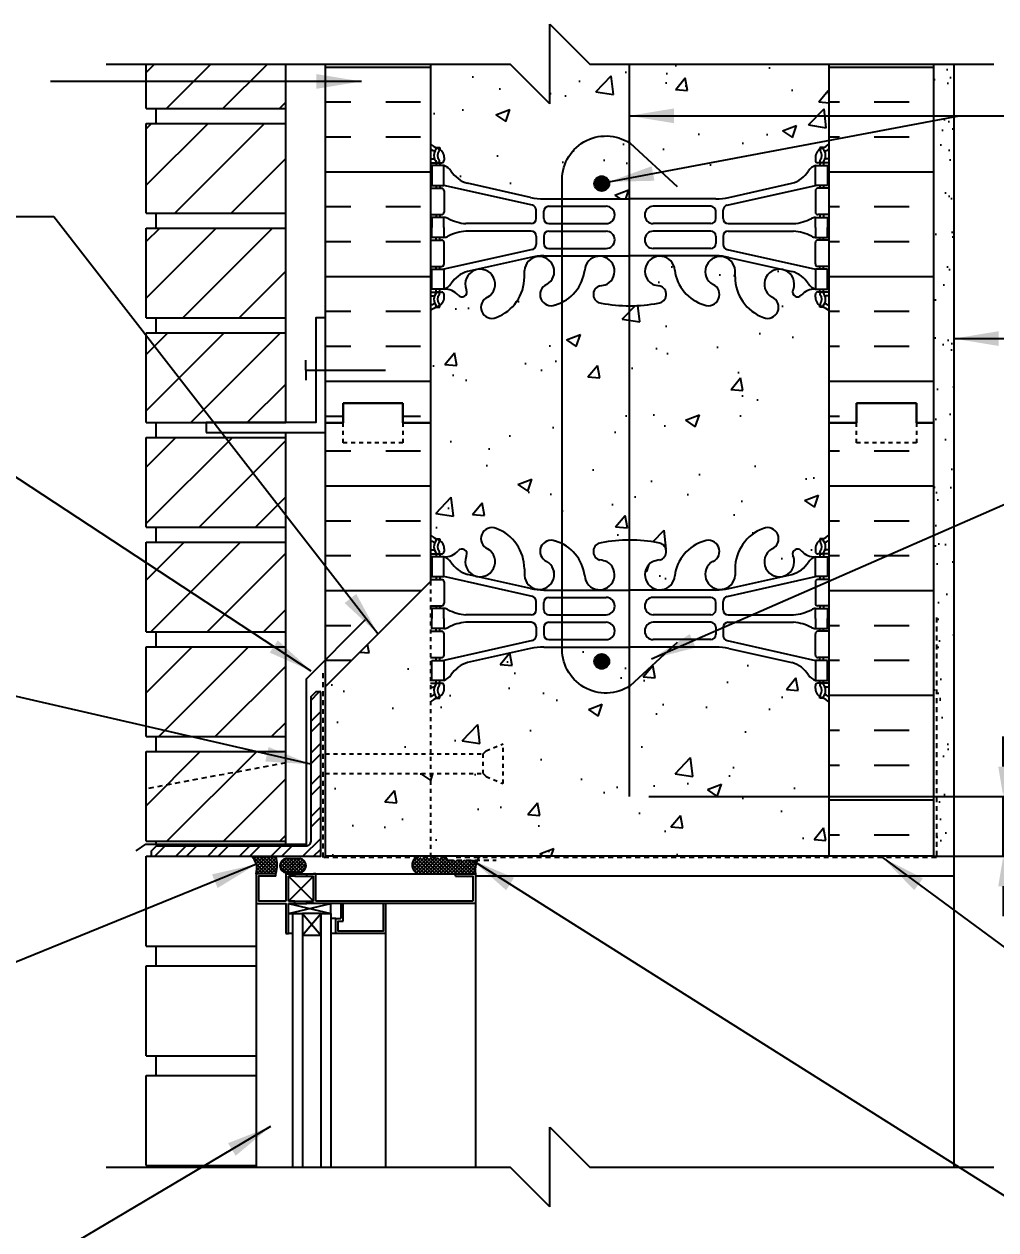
# Model space of a CAD drawing. Header units: inches. Extents: x 2869.3 to 2925.4, y 432.9 to 510.3.
# Drawn here: x 2881.94 to 2906.3, y 480.1 to 510.33 of the extents above; entities that cross this region are included whole.
import ezdxf

# ---------------------------------------------------------------- set-up
doc = ezdxf.new("R2010")
doc.units = ezdxf.units.IN
doc.header["$LTSCALE"] = 0.5
doc.header["$MEASUREMENT"] = 0
doc.linetypes.add('DASHED2', pattern=[0.375, 0.25, -0.125])
doc.linetypes.add('HIDDEN2', pattern=[0.1875, 0.125, -0.0625])
doc.layers.get('Defpoints').update_dxf_attribs({"linetype": 'CONTINUOUS'})
for name, color, linetype in [('HATCH', 12, 'CONTINUOUS'), ('LINE18', 9, 'CONTINUOUS'), ('line25', 2, 'CONTINUOUS'), ('LINE50', 5, 'CONTINUOUS'), ('LINE65', 3, 'CONTINUOUS'), ('LINE9', 9, 'CONTINUOUS'), ('TEXT', 4, 'CONTINUOUS'), ('Web_Edge', 9, 'CONTINUOUS')]:
    doc.layers.add(name, color=color, linetype=linetype)
doc.styles.add('DIM', font='romans.shx', dxfattribs={"width": 0.7})
doc.dimstyles.new('ext_12', dxfattribs={"dimscale": 12, "dimtxt": 0.09375, "dimasz": 0.09375, "dimexe": 0.09375, "dimexo": 0.0625, "dimgap": 0.0625, "dimtad": 1, "dimdec": 1, "dimzin": 3, "dimdsep": 46, "dimlunit": 4, "dimtxsty": 'DIM', "dimcen": 0.09, "dimdle": 0.09375, "dimclrt": 4, "dimadec": 0, "dimazin": 0, "dimtfac": 1, "dimtdec": 1, "dimtmove": 2, "dimatfit": 3, "dimfxl": 1, "dimfrac": 2, "dimtolj": 1, "dimtzin": 0, "dimarcsym": 0})
doc.dimstyles.new('ext_8', dxfattribs={"dimscale": 8, "dimtxt": 0.09375, "dimasz": 0.09375, "dimexe": 0.09375, "dimexo": 0.0625, "dimgap": 0.0625, "dimtad": 1, "dimdec": 1, "dimzin": 3, "dimdsep": 46, "dimlunit": 4, "dimtxsty": 'DIM', "dimcen": 0.09, "dimdle": 0.09375, "dimclrt": 4, "dimadec": 0, "dimazin": 0, "dimtfac": 1, "dimtdec": 1, "dimtmove": 2, "dimatfit": 3, "dimfxl": 1, "dimfrac": 2, "dimtolj": 1, "dimtzin": 0, "dimarcsym": 0})

# ---------------------------------------------------------------- blocks, each defined once
blk = doc.blocks.new('*D4')
at = {"layer": 'Defpoints', "color": 0, "transparency": 16777216}
for p in [(2897.103, 490.964), (2906.485, 490.964), (2904.746, 489.464)]:
    blk.add_point(p, dxfattribs=at)
at = {"layer": 'TEXT', "color": 0, "lineweight": -2, "transparency": 16777216}
for p, q in [((2906.485, 491.714), (2906.485, 492.464)), ((2897.603, 490.964), (2907.235, 490.964)), ((2906.485, 489.464), (2906.485, 490.964)), ((2905.246, 489.464), (2907.235, 489.464)), ((2906.485, 488.714), (2906.485, 487.964))]:
    blk.add_line(p, q, dxfattribs=at)
at = {"layer": 'TEXT', "color": 0, "transparency": 16777216}
for points in [[(2906.36, 491.714), (2906.61, 491.714), (2906.485, 490.964)], [(2906.36, 488.714), (2906.61, 488.714), (2906.485, 489.464)]]:
    blk.add_solid(points, dxfattribs=at)
at = {"layer": 'TEXT', "color": 4, "transparency": 16777216, "insert": (2909.709, 490.383), "char_height": 0.75, "attachment_point": 5, "rotation": 90, "style": 'DIM'}
blk.add_mtext('\\A1;1 1/2" \\P (38mm)MIN. \\PCOVER', dxfattribs=at)

msp = doc.modelspace()

# ---------------------------------------------------------------- hatches: boundary and pattern name
at = {"layer": 'HATCH'}
h = msp.add_hatch(dxfattribs=at)
h.set_pattern_fill('AR-CONC', color=256, scale=0.5)
h.set_pattern_definition([(50, (0, 0), (3.586301, -0.3137607), [0.375, -4.125]), (355, (0, 0), (-0.6937567, 3.7609607), [0.3, -3.3]), (100.45144, (0.299, -0.026), (2.8925442, 3.4472), [0.318701, -3.5057106]), (46.1842, (0, 1), (5.3362067, -0.8275964), [0.5625, -6.1875]), (96.63564, (0.4447, 0.931), (4.67331, 4.870593), [0.478052, -5.258569]), (351.18416, (0, 1), (4.67331, 4.870593), [0.45, -4.95]), (21, (0.5, 0.75), (2.9845353, -2.0130945), [0.375, -4.125]), (326, (0.5, 0.75), (1.2165767, 3.62575), [0.3, -3.3]), (71.45144, (0.7487, 0.5822), (4.201112, 1.6126558), [0.318701, -3.5057106]), (37.5, (0, 0), (0.0607993, 1.66446927), [0, -3.26, 0, -3.35, 0, -3.3125]), (7.5, (0, 0), (1.3153477, 1.9720586), [0, -1.91, 0, -3.185, 0, -1.2625]), (327.5, (-1.115, 0), (2.6691122, -0.11277436), [0, -1.25, 0, -3.9, 0, -5.175]), (317.5, (-1.615, 0), (2.9159308, 0.500525), [0, -1.625, 0, -2.59, 0, -3.675])])
h.paths.add_polyline_path([(2902.121, 509.327), (2896.121, 509.327), (2895.121, 510.327), (2895.121, 508.327), (2894.121, 509.327), (2892.121, 509.327), (2892.121, 507.327, 0.088416), (2892.267, 507.23), (2892.357, 507.23), (2892.357, 507.188, -0.249069), (2892.467, 506.981), (2892.467, 506.914, -0.414214), (2892.404, 506.851), (2892.357, 506.851), (2892.357, 506.781), (2892.462, 506.781, -0.168672), (2892.648, 506.632, 0.17445), (2893.055, 506.336), (2894.636, 505.983, 0.054974), (2894.963, 505.947), (2897.121, 505.947), (2899.279, 505.947, 0.054974), (2899.605, 505.983), (2901.186, 506.336, 0.17445), (2901.594, 506.632, -0.168672), (2901.78, 506.781), (2901.885, 506.781), (2901.885, 506.851), (2901.837, 506.851, -0.414214), (2901.775, 506.914), (2901.775, 506.981, -0.249069), (2901.885, 507.188), (2901.885, 507.23), (2901.975, 507.23, 0.08841), (2902.121, 507.327)])
h.paths.add_polyline_path([(2902.121, 500.327), (2902.121, 503.135, 0.08841), (2901.975, 503.232), (2901.885, 503.232), (2901.885, 503.274, -0.249069), (2901.775, 503.481), (2901.775, 503.549, -0.414214), (2901.837, 503.611), (2901.885, 503.611), (2901.885, 503.681), (2901.78, 503.681, 0.23174), (2901.422, 503.53, -0.834375), (2901.21, 503.656), (2901.222, 503.677, 2.155404), (2900.684, 503.483, -1), (2900.47, 502.972, -0.311223), (2899.761, 503.988), (2899.761, 504.153, 1.661382), (2899.2, 503.8, -1), (2898.987, 503.289, -0.307094), (2898.248, 504.184, 1.604516), (2897.689, 503.808, 0.055617), (2897.869, 503.763, -0.843243), (2897.834, 503.33, -0.047544), (2897.121, 503.266, -0.047544), (2896.407, 503.33, -0.843243), (2896.373, 503.763, 0.055617), (2896.552, 503.808, 1.604516), (2895.993, 504.184, -0.307094), (2895.254, 503.289, -1), (2895.041, 503.8, 1.661382), (2894.48, 504.153), (2894.48, 504.007, -0.316114), (2893.771, 502.972, -1), (2893.558, 503.483, 2.155404), (2893.019, 503.677), (2893.031, 503.656, -0.834375), (2892.819, 503.53, 0.23174), (2892.462, 503.681), (2892.357, 503.681), (2892.357, 503.611), (2892.404, 503.611, -0.414214), (2892.467, 503.549), (2892.467, 503.481, -0.249069), (2892.357, 503.274), (2892.357, 503.232), (2892.267, 503.232, 0.088416), (2892.121, 503.135), (2892.121, 500.327), (2892.121, 497.52, 0.088416), (2892.267, 497.422), (2892.357, 497.422), (2892.357, 497.381, -0.249069), (2892.467, 497.174), (2892.467, 497.106, -0.414214), (2892.404, 497.044), (2892.357, 497.044), (2892.357, 496.974), (2892.462, 496.974, 0.23174), (2892.819, 497.125, -0.834375), (2893.031, 496.999), (2893.019, 496.978, 2.155404), (2893.558, 497.172, -1), (2893.771, 497.683, -0.311223), (2894.48, 496.667), (2894.48, 496.502, 1.661382), (2895.041, 496.855, -1), (2895.254, 497.366, -0.307094), (2895.993, 496.471, 1.604516), (2896.552, 496.847, 0.055617), (2896.373, 496.892, -0.843243), (2896.407, 497.324, -0.047544), (2897.121, 497.389, -0.047544), (2897.834, 497.324, -0.843243), (2897.869, 496.892, 0.055617), (2897.689, 496.847, 1.604516), (2898.248, 496.471, -0.307094), (2898.987, 497.366, -1), (2899.2, 496.855, 1.661382), (2899.761, 496.502), (2899.761, 496.648, -0.316114), (2900.47, 497.683, -1), (2900.684, 497.172, 2.155404), (2901.222, 496.978), (2901.21, 496.999, -0.834375), (2901.422, 497.125, 0.23174), (2901.78, 496.974), (2901.885, 496.974), (2901.885, 497.044), (2901.837, 497.044, -0.414214), (2901.775, 497.106), (2901.775, 497.174, -0.249069), (2901.885, 497.381), (2901.885, 497.422), (2901.975, 497.422, 0.08841), (2902.121, 497.52)])
h.paths.add_polyline_path([(2902.121, 493.327, 0.08841), (2901.975, 493.425), (2901.885, 493.425), (2901.885, 493.466, -0.249069), (2901.775, 493.674), (2901.775, 493.741, -0.414214), (2901.837, 493.804), (2901.885, 493.804), (2901.885, 493.874), (2901.78, 493.874, -0.168672), (2901.594, 494.023, 0.17445), (2901.186, 494.319), (2899.605, 494.672, 0.054974), (2899.279, 494.708), (2897.121, 494.708), (2894.963, 494.708, 0.054974), (2894.636, 494.672), (2893.055, 494.319, 0.17445), (2892.648, 494.023, -0.168672), (2892.462, 493.874), (2892.357, 493.874), (2892.357, 493.804), (2892.404, 493.804, -0.414214), (2892.467, 493.741), (2892.467, 493.674, -0.249069), (2892.357, 493.466), (2892.357, 493.425), (2892.267, 493.425, 0.088416), (2892.121, 493.327), (2892.121, 492.035), (2893.449, 492.035), (2893.522, 492.108), (2893.949, 492.285), (2893.949, 491.285), (2893.522, 491.462), (2893.449, 491.535), (2892.121, 491.535), (2892.121, 489.464), (2902.121, 489.464)])
h.paths.add_polyline_path([(2892.121, 493.327), (2892.121, 496.353), (2889.496, 493.723), (2889.496, 492.035), (2892.121, 492.035)])
h.paths.add_polyline_path([(2892.121, 491.535), (2889.496, 491.535), (2889.496, 489.464), (2892.121, 489.464)])
h.paths.add_polyline_path([(2902.121, 470.058), (2892.121, 470.058), (2892.121, 467.105, 0.088416), (2892.267, 467.008), (2892.357, 467.008), (2892.357, 466.966, -0.249069), (2892.467, 466.759), (2892.467, 466.692, -0.414214), (2892.404, 466.629), (2892.357, 466.629), (2892.357, 466.559), (2892.462, 466.559, -0.155529), (2892.637, 466.425, 0.180914), (2893.055, 466.114), (2894.636, 465.761, 0.054974), (2894.963, 465.725), (2897.121, 465.725), (2899.279, 465.725, 0.054974), (2899.605, 465.761), (2901.186, 466.114, 0.180914), (2901.604, 466.425, -0.155529), (2901.78, 466.559), (2901.885, 466.559), (2901.885, 466.629), (2901.837, 466.629, -0.414214), (2901.775, 466.692), (2901.775, 466.759, -0.249069), (2901.885, 466.966), (2901.885, 467.008), (2901.975, 467.008, 0.08841), (2902.121, 467.105)])
h.paths.add_polyline_path([(2902.121, 462.913, 0.08841), (2901.975, 463.01), (2901.885, 463.01), (2901.885, 463.052, -0.249069), (2901.775, 463.259), (2901.775, 463.327, -0.414214), (2901.837, 463.389), (2901.885, 463.389), (2901.885, 463.459), (2901.78, 463.459, 0.23174), (2901.422, 463.308, -0.834375), (2901.21, 463.434), (2901.222, 463.455, 2.155404), (2900.684, 463.26, -1), (2900.47, 462.749, -0.311223), (2899.761, 463.765), (2899.761, 463.93, 1.661382), (2899.2, 463.578, -1), (2898.987, 463.067, -0.30095), (2898.251, 463.939, 1.661382), (2897.689, 463.586, 0.055617), (2897.869, 463.541, -0.843243), (2897.834, 463.108, -0.047544), (2897.121, 463.043, -0.047544), (2896.407, 463.108, -0.843243), (2896.373, 463.541, 0.055617), (2896.552, 463.586, 1.661382), (2895.991, 463.939, -0.30095), (2895.254, 463.067, -1), (2895.041, 463.578, 1.661382), (2894.48, 463.93), (2894.48, 463.765, -0.311223), (2893.771, 462.749, -1), (2893.558, 463.26, 2.155404), (2893.019, 463.455), (2893.031, 463.434, -0.834375), (2892.819, 463.308, 0.23174), (2892.462, 463.459), (2892.357, 463.459), (2892.357, 463.389), (2892.404, 463.389, -0.414214), (2892.467, 463.327), (2892.467, 463.259, -0.249069), (2892.357, 463.052), (2892.357, 463.01), (2892.267, 463.01, 0.088416), (2892.121, 462.913), (2892.121, 457.298, 0.088416), (2892.267, 457.2), (2892.357, 457.2), (2892.357, 457.158, -0.249069), (2892.467, 456.951), (2892.467, 456.884, -0.414214), (2892.404, 456.821), (2892.357, 456.821), (2892.357, 456.751), (2892.462, 456.751, 0.23174), (2892.819, 456.902, -0.834375), (2893.031, 456.777), (2893.019, 456.756, 2.155404), (2893.558, 456.95, -1), (2893.771, 457.461, -0.311223), (2894.48, 456.445), (2894.48, 456.28, 1.661382), (2895.041, 456.633, -1), (2895.254, 457.144, -0.30095), (2895.991, 456.272, 1.661382), (2896.552, 456.624, 0.055617), (2896.373, 456.67, -0.843243), (2896.407, 457.102, -0.047544), (2897.121, 457.167, -0.047544), (2897.834, 457.102, -0.843243), (2897.869, 456.67, 0.055617), (2897.689, 456.624, 1.661382), (2898.251, 456.272, -0.30095), (2898.987, 457.144, -1), (2899.2, 456.633, 1.661382), (2899.761, 456.28), (2899.761, 456.445, -0.311223), (2900.47, 457.461, -1), (2900.684, 456.95, 2.155404), (2901.222, 456.756), (2901.21, 456.777, -0.834375), (2901.422, 456.902, 0.23174), (2901.78, 456.751), (2901.885, 456.751), (2901.885, 456.821), (2901.837, 456.821, -0.414214), (2901.775, 456.884), (2901.775, 456.951, -0.249069), (2901.885, 457.158), (2901.885, 457.2), (2901.975, 457.2, 0.08841), (2902.121, 457.298)])
h.paths.add_polyline_path([(2902.121, 453.105, 0.08841), (2901.975, 453.203), (2901.885, 453.203), (2901.885, 453.244, -0.249069), (2901.775, 453.451), (2901.775, 453.519, -0.414214), (2901.837, 453.581), (2901.885, 453.581), (2901.885, 453.651), (2901.78, 453.651, -0.155529), (2901.604, 453.785, 0.180914), (2901.186, 454.097), (2899.605, 454.45, 0.054974), (2899.279, 454.486), (2897.121, 454.486), (2894.963, 454.486, 0.054974), (2894.636, 454.45), (2893.055, 454.097, 0.180914), (2892.637, 453.785, -0.155529), (2892.462, 453.651), (2892.357, 453.651), (2892.357, 453.581), (2892.404, 453.581, -0.414214), (2892.467, 453.519), (2892.467, 453.451, -0.249069), (2892.357, 453.244), (2892.357, 453.203), (2892.267, 453.203, 0.088416), (2892.121, 453.105), (2892.121, 451.105), (2894.121, 451.105), (2895.121, 450.105), (2895.121, 452.105), (2896.121, 451.105), (2902.121, 451.105)])
h = msp.add_hatch(dxfattribs=at)
h.set_pattern_fill('ANSI31', color=256, scale=8, style=0)
h.paths.add_polyline_path([(2888.496, 466.821), (2884.996, 466.821), (2884.996, 464.571), (2888.496, 464.571)])
h.paths.add_polyline_path([(2888.496, 464.196), (2884.996, 464.196), (2884.996, 461.946), (2888.496, 461.946)])
h.paths.add_polyline_path([(2888.496, 461.571), (2884.996, 461.571), (2884.996, 459.321), (2888.496, 459.321)])
h.paths.add_polyline_path([(2888.496, 458.946), (2884.996, 458.946), (2884.996, 456.696), (2888.496, 456.696)])
h.paths.add_polyline_path([(2888.496, 456.321), (2884.996, 456.321), (2884.996, 454.071), (2888.496, 454.071)])
h.paths.add_polyline_path([(2888.496, 453.696), (2884.996, 453.696), (2884.996, 451.446), (2888.496, 451.446)])
h.paths.add_polyline_path([(2888.496, 507.839), (2884.996, 507.839), (2884.996, 505.589), (2888.496, 505.589)])
h.paths.add_polyline_path([(2888.496, 505.214), (2884.996, 505.214), (2884.996, 502.964), (2888.496, 502.964)])
h.paths.add_polyline_path([(2888.496, 502.589), (2884.996, 502.589), (2884.996, 500.339), (2888.496, 500.339)])
h.paths.add_polyline_path([(2888.496, 499.964), (2884.996, 499.964), (2884.996, 497.714), (2888.496, 497.714)])
h.paths.add_polyline_path([(2888.496, 497.339), (2884.996, 497.339), (2884.996, 495.089), (2888.496, 495.089)])
h.paths.add_polyline_path([(2888.496, 494.714), (2884.996, 494.714), (2884.996, 492.464), (2888.496, 492.464)])
h.paths.add_polyline_path([(2888.496, 492.089), (2884.996, 492.089), (2884.996, 489.839), (2888.496, 489.839)])
h.paths.add_polyline_path([(2888.496, 509.327), (2884.996, 509.327), (2884.996, 508.214), (2888.496, 508.214)])
h = msp.add_hatch(dxfattribs=at)
h.set_pattern_fill('INSUL', color=256, scale=7)
h.paths.add_polyline_path([(2892.121, 509.327), (2889.496, 509.327), (2889.496, 500.331), (2889.933, 500.331), (2889.933, 500.827), (2891.433, 500.827), (2891.433, 500.327), (2892.121, 500.327)])
h.paths.add_polyline_path([(2904.746, 509.327), (2902.121, 509.327), (2902.121, 500.327), (2902.371, 500.327), (2902.808, 500.327), (2902.808, 500.827), (2904.308, 500.827), (2904.308, 500.327), (2904.746, 500.327)])
h = msp.add_hatch(dxfattribs=at)
h.set_pattern_fill('AR-SAND', color=256, scale=0.5, style=0)
h.set_pattern_definition([(37.5, (68.8911, 3.5397), (-0.03149668, 0.96341188), [0, -0.76, 0, -0.85, 0, -0.8125]), (7.5, (68.8911, 3.5397), (0.88488835, 1.41107303), [0, -0.41, 0, -0.685, 0, -0.2625]), (327.5, (68.2761, 3.5397), (1.55707093, 0.00282953), [0, -0.25, 0, -0.9, 0, -1.175]), (317.5, (68.2761, 3.5397), (1.5030633, 0.4388378), [0, -0.125, 0, -0.59, 0, -0.675])])
h.paths.add_polyline_path([(2905.246, 509.327), (2904.746, 509.327), (2904.746, 506.308), (2905.246, 506.308)])
h.paths.add_polyline_path([(2905.246, 506.308), (2904.746, 506.308), (2904.746, 500.622), (2905.246, 500.622)])
h.paths.add_polyline_path([(2905.246, 500.622), (2904.746, 500.622), (2904.746, 500.327), (2904.746, 497.124), (2905.246, 497.396)])
h.paths.add_polyline_path([(2905.246, 497.396), (2904.746, 497.124), (2904.746, 491.098), (2904.746, 489.598), (2905.246, 489.598)])
h = msp.add_hatch(dxfattribs=at)
h.set_pattern_fill('INSUL', color=256, scale=7)
h.paths.add_polyline_path([(2892.121, 500.327), (2891.433, 500.327), (2891.433, 499.827), (2889.933, 499.827), (2889.933, 500.327), (2889.496, 500.327), (2889.496, 500.089), (2889.496, 493.723), (2892.121, 496.353)])
h.paths.add_polyline_path([(2904.746, 500.327), (2904.308, 500.327), (2904.308, 499.827), (2902.808, 499.827), (2902.808, 500.327), (2902.371, 500.327), (2902.121, 500.327), (2902.121, 489.464), (2904.746, 489.464)])
h = msp.add_hatch(dxfattribs=at)
h.set_pattern_fill('ANSI32', color=256, scale=1.5, style=0)
h.set_pattern_definition([(45, (2974.73014, 335.0301), (-0.3977476, 0.3977476), []), (45, (2974.9953, 335.0301), (-0.3977476, 0.3977476), [])])
h.paths.add_polyline_path([(2889.371, 489.464), (2889.371, 493.589), (2889.246, 493.589), (2889.121, 493.464), (2889.121, 489.839, -0.414214), (2888.996, 489.714), (2885.246, 489.714), (2885.121, 489.589), (2885.121, 489.464)])
h = msp.add_hatch(dxfattribs=at)
h.set_pattern_fill('ANSI37', color=256, scale=0.5)
h.set_pattern_definition([(45, (64.057907, 3.53969), (-0.0441941738, 0.0441941738), []), (135, (64.057907, 3.53969), (-0.0441941738, -0.0441941738), [])])
h.paths.add_polyline_path([(2888.848, 489.408), (2888.511, 489.408, 0.912387), (2888.513, 489.046), (2888.848, 489.046, 0.868026)])
h.paths.add_polyline_path([(2893.307, 489.368), (2892.564, 489.368, -0.414214), (2892.534, 489.398), (2892.534, 489.401, 0.414214), (2892.504, 489.431), (2891.759, 489.431, 0.594546), (2891.819, 489.026), (2892.75, 489.026), (2893.25, 489.026, -0.162291)])
h.paths.add_polyline_path([(2888.25, 489.464), (2887.635, 489.464, -0.310601), (2887.75, 489.026), (2888.25, 489.026, 0.132277)])
at = {"layer": 'LINE65'}
for points in [[(2896.605, 506.329, 1), (2896.23, 506.329, 1)], [(2896.605, 494.349, 1), (2896.23, 494.349, 1)]]:
    msp.add_hatch(color=256, dxfattribs=at).paths.add_polyline_path(points)

# ---------------------------------------------------------------- linework, layer by layer
at = {"layer": 'HATCH'}
for p, q in [((2889.496, 500.331), (2889.933, 500.331)), ((2888.511, 489.408), (2888.848, 489.408)), ((2888.848, 489.046), (2888.513, 489.046))]:
    msp.add_line(p, q, dxfattribs=at)
at = {"layer": 'HATCH', "linetype": 'HIDDEN2'}
msp.add_line((2892.121, 496.353), (2892.121, 489.464), dxfattribs=at)
at = {"layer": 'HATCH', "color": 6, "linetype": 'DASHED2'}
for p, q in [((2889.433, 489.431), (2889.433, 494.107)), ((2892.504, 489.431), (2889.433, 489.431)), ((2892.534, 489.398), (2892.534, 489.401)), ((2892.564, 489.368), (2893.774, 489.368))]:
    msp.add_line(p, q, dxfattribs=at)
msp.add_lwpolyline([(2904.808, 495.449), (2904.808, 489.431), (2892.772, 489.431)], dxfattribs=at)
at = {"layer": 'HATCH'}
for centre, radius, start, end in [((2887.374, 489.161), 0.399, 340.2287, 49.2481), ((2887.438, 489.245), 0.841, 344.9296, 15.0704), ((2891.899, 489.245), 0.233, 110.0628, 249.9372), ((2893.792, 489.111), 0.549, 140.0509, 188.9397), ((2888.529, 489.227), 0.182, 95.0768, 264.9232), ((2888.822, 489.227), 0.183, 278.0824, 81.9176)]:
    msp.add_arc(centre, radius, start, end, dxfattribs=at)
at = {"layer": 'HATCH', "color": 6, "linetype": 'DASHED2'}
for centre, start, end in [((2892.504, 489.401), 0, 90), ((2892.564, 489.398), 180, 270)]:
    msp.add_arc(centre, 0.03, start, end, dxfattribs=at)
at = {"layer": 'LINE18', "linetype": 'HIDDEN2'}
for p, q in [((2893.522, 492.108), (2893.949, 492.285)), ((2893.949, 491.285), (2893.949, 492.285)), ((2893.949, 492.285), (2893.949, 492.285)), ((2889.496, 492.035), (2893.449, 492.035)), ((2893.449, 492.035), (2893.522, 492.108)), ((2893.449, 491.535), (2893.449, 492.035)), ((2889.496, 491.535), (2893.449, 491.535)), ((2893.449, 491.535), (2893.522, 491.462)), ((2893.522, 491.462), (2893.949, 491.285)), ((2893.949, 491.285), (2893.949, 491.285))]:
    msp.add_line(p, q, dxfattribs=at)
at = {"layer": 'LINE18'}
for p, q in [((2888.25, 488.964), (2888.25, 489.026)), ((2892.75, 488.964), (2892.75, 489.026))]:
    msp.add_line(p, q, dxfattribs=at)
at = {"layer": 'LINE18', "flags": 128}
for points in [[(2888.25, 489.026), (2887.75, 489.026), (2887.75, 488.276), (2888.5, 488.276), (2888.5, 487.526)], [(2888.25, 488.964), (2887.812, 488.964), (2887.812, 488.339)], [(2888.5, 489.026), (2893.25, 489.026)], [(2888.5, 489.026), (2888.5, 488.339)], [(2888.5, 489.026), (2888.563, 489.026)], [(2888.723, 489.026), (2888.563, 489.026)], [(2888.563, 488.339), (2888.563, 488.964)], [(2888.723, 488.964), (2888.563, 488.964)], [(2888.723, 488.964), (2888.723, 489.026)], [(2888.723, 488.964), (2889.027, 488.964)], [(2889.027, 489.026), (2889.187, 489.026)], [(2889.027, 488.964), (2889.027, 489.026)], [(2889.027, 488.964), (2889.187, 488.964)], [(2889.25, 489.026), (2889.187, 489.026)], [(2889.187, 488.339), (2889.187, 488.964)], [(2889.25, 488.339), (2889.25, 489.026)], [(2892.75, 489.026), (2893.25, 489.026), (2893.25, 488.276)], [(2892.75, 488.964), (2893.188, 488.964), (2893.188, 488.339)], [(2888.5, 488.339), (2887.812, 488.339)], [(2888.723, 488.339), (2888.563, 488.339)], [(2888.563, 487.526), (2888.563, 488.276)], [(2888.723, 488.276), (2888.563, 488.276)], [(2888.723, 488.339), (2889.027, 488.339)], [(2888.723, 488.276), (2888.723, 488.339)], [(2888.723, 488.276), (2889.027, 488.276)], [(2889.027, 488.276), (2889.027, 488.339)], [(2889.027, 488.339), (2889.187, 488.339)], [(2893.25, 488.276), (2889.027, 488.276)], [(2893.188, 488.339), (2889.25, 488.339)], [(2889.625, 488.026), (2889.625, 488.276)], [(2891, 488.276), (2891, 487.526), (2889.75, 487.526), (2889.75, 487.901), (2889.875, 487.901)], [(2890.938, 488.276), (2890.938, 487.589), (2889.812, 487.589), (2889.812, 487.839), (2889.937, 487.839)], [(2889.875, 488.276), (2889.875, 487.901)], [(2889.937, 487.839), (2889.937, 488.276)], [(2888.563, 487.526), (2888.563, 488.026), (2888.662, 488.026), (2888.662, 487.526), (2888.563, 487.526)], [(2888.662, 488.026), (2888.662, 481.671)], [(2888.662, 488.026), (2888.912, 488.026)], [(2888.912, 488.026), (2888.912, 487.488), (2889.375, 487.488), (2889.375, 488.026), (2888.912, 488.026)], [(2889.375, 488.026), (2889.625, 488.026)], [(2889.625, 488.026), (2889.625, 481.671)], [(2889.75, 487.901), (2889.625, 487.901)], [(2888.5, 487.526), (2888.563, 487.526)], [(2889.75, 487.526), (2889.625, 487.526)]]:
    msp.add_lwpolyline(points, dxfattribs=at)
at = {"layer": 'line25'}
for p, q in [((2884.996, 508.214), (2884.996, 509.327)), ((2888.496, 500.339), (2888.496, 509.327)), ((2892.121, 509.327), (2892.121, 500.327)), ((2902.121, 500.327), (2902.121, 509.327)), ((2884.996, 508.214), (2888.496, 508.214)), ((2885.246, 507.839), (2885.246, 508.214)), ((2884.996, 507.839), (2888.496, 507.839)), ((2884.996, 505.589), (2884.996, 507.839)), ((2884.996, 505.589), (2888.496, 505.589)), ((2885.246, 505.214), (2885.246, 505.589)), ((2884.996, 505.214), (2888.496, 505.214)), ((2884.996, 502.964), (2884.996, 505.214)), ((2884.996, 502.964), (2888.496, 502.964)), ((2885.246, 502.589), (2885.246, 502.964)), ((2884.996, 502.589), (2888.496, 502.589)), ((2884.996, 500.339), (2884.996, 502.589)), ((2884.996, 500.339), (2888.496, 500.339)), ((2885.246, 499.964), (2885.246, 500.339)), ((2892.121, 500.327), (2892.121, 496.353)), ((2902.121, 489.464), (2902.121, 500.327)), ((2888.496, 499.964), (2888.496, 500.089)), ((2884.996, 499.964), (2888.496, 499.964)), ((2884.996, 497.714), (2884.996, 499.964)), ((2888.496, 489.764), (2888.496, 499.964)), ((2884.996, 497.714), (2888.496, 497.714)), ((2885.246, 497.339), (2885.246, 497.714)), ((2884.996, 497.339), (2888.496, 497.339)), ((2884.996, 495.089), (2884.996, 497.339)), ((2889.496, 493.723), (2892.121, 496.353)), ((2884.996, 495.089), (2888.496, 495.089)), ((2885.246, 494.714), (2885.246, 495.089)), ((2884.996, 494.714), (2888.496, 494.714)), ((2884.996, 492.464), (2884.996, 494.714)), ((2884.996, 492.464), (2888.496, 492.464)), ((2885.246, 492.089), (2885.246, 492.464)), ((2884.996, 489.839), (2884.996, 492.089)), ((2884.996, 492.089), (2888.496, 492.089)), ((2884.996, 489.839), (2888.496, 489.839)), ((2885.246, 489.764), (2885.246, 489.839)), ((2904.746, 489.464), (2889.496, 489.464))]:
    msp.add_line(p, q, dxfattribs=at)
at = {"layer": 'line25', "color": 12}
for p, q in [((2884.996, 487.214), (2884.996, 489.464)), ((2884.996, 489.464), (2885.121, 489.464)), ((2905.246, 488.964), (2905.246, 481.671)), ((2884.996, 487.214), (2887.746, 487.214)), ((2885.246, 486.714), (2885.246, 487.214)), ((2884.996, 484.464), (2884.996, 486.714)), ((2884.996, 486.714), (2887.746, 486.714)), ((2884.996, 484.464), (2887.746, 484.464)), ((2885.246, 483.964), (2885.246, 484.464)), ((2884.996, 481.714), (2884.996, 483.964)), ((2884.996, 483.964), (2887.746, 483.964)), ((2884.996, 481.714), (2887.746, 481.714)), ((2885.246, 481.671), (2885.246, 481.714))]:
    msp.add_line(p, q, dxfattribs=at)
at = {"layer": 'line25'}
msp.add_lwpolyline([(2889.496, 489.598), (2889.496, 491.098)], dxfattribs=at)
at = {"layer": 'line25', "color": 12, "flags": 128}
for points in [[(2888.563, 488.964), (2889.187, 488.339)], [(2888.563, 488.339), (2889.187, 488.964)], [(2887.75, 488.276), (2887.75, 481.671)], [(2888.563, 488.026), (2889.625, 488.276)], [(2888.563, 488.276), (2889.625, 488.026)], [(2893.25, 488.276), (2893.25, 481.671)], [(2888.912, 488.026), (2888.912, 481.671)], [(2888.912, 487.488), (2889.375, 488.026)], [(2888.912, 488.026), (2889.375, 487.488)], [(2889.375, 488.026), (2889.375, 481.671)], [(2891, 487.526), (2891, 481.671)]]:
    msp.add_lwpolyline(points, dxfattribs=at)
at = {"layer": 'LINE50'}
for p, q in [((2889.496, 500.327), (2889.496, 509.327)), ((2904.746, 500.327), (2904.746, 509.327)), ((2891.433, 500.827), (2889.933, 500.827)), ((2889.933, 500.827), (2889.933, 500.327)), ((2889.933, 500.327), (2889.933, 500.827)), ((2889.933, 500.827), (2891.433, 500.827)), ((2891.433, 500.327), (2891.433, 500.827)), ((2891.433, 500.827), (2891.433, 500.327)), ((2902.808, 500.327), (2902.808, 500.827)), ((2902.808, 500.827), (2904.308, 500.827)), ((2904.308, 500.827), (2902.808, 500.827)), ((2902.808, 500.827), (2902.808, 500.327)), ((2904.308, 500.827), (2904.308, 500.327)), ((2904.308, 500.327), (2904.308, 500.827)), ((2889.933, 500.327), (2889.496, 500.327)), ((2889.496, 489.464), (2889.496, 500.327)), ((2889.496, 500.327), (2889.933, 500.327)), ((2892.121, 500.327), (2891.433, 500.327)), ((2891.433, 500.327), (2892.121, 500.327)), ((2902.121, 500.327), (2902.371, 500.327)), ((2902.371, 500.327), (2902.121, 500.327)), ((2902.371, 500.327), (2902.808, 500.327)), ((2902.808, 500.327), (2902.371, 500.327)), ((2904.308, 500.327), (2904.746, 500.327)), ((2904.746, 500.327), (2904.308, 500.327)), ((2904.746, 489.464), (2904.746, 500.327))]:
    msp.add_line(p, q, dxfattribs=at)
at = {"layer": 'LINE65'}
msp.add_line((2897.103, 509.327), (2897.103, 490.964), dxfattribs=at)
msp.add_lwpolyline([(2898.308, 494.823), (2897.128, 493.739, -0.623194), (2895.43, 494.729), (2895.43, 506.35, -0.623194), (2897.128, 507.34), (2898.308, 506.255)], format="xyb", dxfattribs=at)
for centre in [(2896.417, 506.329), (2896.417, 494.349)]:
    msp.add_circle(centre, 0.188, dxfattribs=at)
at = {"layer": 'LINE9'}
for p, q in [((2895.121, 508.327), (2895.121, 510.327)), ((2895.121, 510.327), (2896.121, 509.327)), ((2883.996, 509.327), (2894.121, 509.327)), ((2895.121, 508.327), (2894.121, 509.327)), ((2896.121, 509.327), (2906.246, 509.327)), ((2905.246, 509.327), (2905.246, 488.964)), ((2904.746, 489.464), (2905.246, 489.464)), ((2905.246, 488.964), (2893.25, 488.964)), ((2895.121, 480.671), (2895.121, 482.671)), ((2895.121, 482.671), (2896.121, 481.671)), ((2883.996, 481.671), (2894.121, 481.671)), ((2895.121, 480.671), (2894.121, 481.671)), ((2896.121, 481.671), (2906.246, 481.671))]:
    msp.add_line(p, q, dxfattribs=at)
at = {"layer": 'LINE9', "linetype": 'Continuous'}
for q in [(2888.996, 501.901), (2888.996, 501.401), (2890.996, 501.651)]:
    msp.add_line((2888.996, 501.651), q, dxfattribs=at)
at = {"layer": 'LINE9', "linetype": 'DASHED2', "ltscale": 0.15}
for p, q in [((2889.933, 499.827), (2889.933, 500.327)), ((2889.933, 500.327), (2889.933, 500.327)), ((2891.433, 500.327), (2891.433, 499.827)), ((2891.433, 499.827), (2889.933, 499.827))]:
    msp.add_line(p, q, dxfattribs=at)
at = {"layer": 'LINE9', "linetype": 'DASHED2'}
msp.add_line((2888.496, 491.804), (2884.996, 491.156), dxfattribs=at)
at = {"layer": 'LINE9'}
msp.add_lwpolyline([(2886.496, 500.089), (2889.496, 500.089), (2889.496, 502.964), (2889.246, 502.964), (2889.246, 500.339), (2886.496, 500.339)], close=True, dxfattribs=at)
at = {"layer": 'LINE9', "linetype": 'DASHED2', "ltscale": 0.15}
msp.add_lwpolyline([(2904.308, 500.327), (2904.308, 500.327), (2904.308, 499.827), (2902.808, 499.827), (2902.808, 500.327), (2902.808, 500.327)], dxfattribs=at)
at = {"layer": 'LINE9'}
msp.add_lwpolyline([(2884.746, 489.597), (2884.989, 489.764), (2889.013, 489.764), (2889.013, 493.914), (2890.496, 495.397)], dxfattribs=at)
at = {"layer": 'LINE9', "color": 9}
msp.add_lwpolyline([(2889.371, 493.589), (2889.246, 493.589), (2889.121, 493.464), (2889.121, 489.839, -0.414214), (2888.996, 489.714), (2885.246, 489.714), (2885.121, 489.589), (2885.121, 489.464), (2889.371, 489.464)], format="xyb", close=True, dxfattribs=at)
at = {"layer": 'Web_Edge'}
for p, q in [((2892.267, 507.23), (2892.357, 507.23)), ((2892.357, 507.23), (2892.357, 507.188)), ((2892.467, 506.981), (2892.467, 506.914)), ((2901.775, 506.981), (2901.775, 506.914)), ((2901.975, 507.23), (2901.885, 507.23)), ((2901.885, 507.23), (2901.885, 507.188)), ((2892.121, 506.951), (2892.199, 506.951)), ((2892.121, 506.851), (2892.404, 506.851)), ((2892.267, 506.851), (2892.267, 506.781)), ((2892.357, 506.851), (2892.357, 506.781)), ((2902.121, 506.851), (2901.837, 506.851)), ((2901.885, 506.851), (2901.885, 506.781)), ((2901.975, 506.851), (2901.975, 506.781)), ((2902.121, 506.951), (2902.043, 506.951)), ((2892.121, 506.211), (2892.404, 506.211)), ((2892.267, 506.281), (2892.267, 506.211)), ((2892.357, 506.281), (2892.357, 506.211)), ((2894.679, 505.785), (2892.462, 506.281)), ((2892.467, 506.149), (2892.467, 505.614)), ((2894.636, 505.983), (2893.055, 506.336)), ((2899.562, 505.785), (2901.78, 506.281)), ((2899.605, 505.983), (2901.186, 506.336)), ((2901.775, 506.149), (2901.775, 505.614)), ((2902.121, 506.211), (2901.837, 506.211)), ((2901.885, 506.281), (2901.885, 506.211)), ((2901.975, 506.281), (2901.975, 506.211)), ((2894.963, 505.947), (2897.121, 505.947)), ((2899.279, 505.947), (2897.121, 505.947)), ((2892.121, 505.551), (2892.404, 505.551)), ((2892.267, 505.551), (2892.267, 505.481)), ((2892.357, 505.551), (2892.357, 505.481)), ((2894.777, 505.45), (2894.777, 505.663)), ((2894.964, 505.451), (2894.964, 505.635)), ((2895.089, 505.76), (2896.529, 505.76)), ((2899.152, 505.76), (2897.712, 505.76)), ((2899.277, 505.451), (2899.277, 505.635)), ((2899.464, 505.45), (2899.464, 505.663)), ((2902.121, 505.551), (2901.837, 505.551)), ((2901.885, 505.551), (2901.885, 505.481)), ((2901.975, 505.551), (2901.975, 505.481)), ((2894.652, 505.325), (2893.014, 505.325)), ((2895.089, 505.326), (2896.529, 505.326)), ((2899.152, 505.326), (2897.712, 505.326)), ((2899.589, 505.325), (2901.227, 505.325)), ((2892.121, 504.911), (2892.404, 504.911)), ((2892.267, 504.911), (2892.267, 504.981)), ((2892.357, 504.911), (2892.357, 504.981)), ((2894.652, 505.137), (2893.014, 505.137)), ((2894.777, 505.012), (2894.777, 504.8)), ((2894.964, 505.011), (2894.964, 504.827)), ((2895.089, 505.136), (2896.529, 505.136)), ((2899.152, 505.136), (2897.712, 505.136)), ((2899.277, 505.011), (2899.277, 504.827)), ((2899.464, 505.012), (2899.464, 504.8)), ((2899.589, 505.137), (2901.227, 505.137)), ((2902.121, 504.911), (2901.837, 504.911)), ((2901.885, 504.911), (2901.885, 504.981)), ((2901.975, 504.911), (2901.975, 504.981)), ((2894.679, 504.678), (2892.462, 504.181)), ((2892.467, 504.314), (2892.467, 504.849)), ((2895.089, 504.702), (2896.529, 504.702)), ((2899.152, 504.702), (2897.712, 504.702)), ((2899.562, 504.678), (2901.78, 504.181)), ((2901.775, 504.314), (2901.775, 504.849)), ((2894.636, 504.48), (2893.055, 504.127)), ((2894.963, 504.516), (2897.121, 504.516)), ((2899.279, 504.516), (2897.121, 504.516)), ((2899.605, 504.48), (2901.186, 504.127)), ((2892.121, 504.251), (2892.404, 504.251)), ((2892.267, 504.181), (2892.267, 504.251)), ((2892.357, 504.181), (2892.357, 504.251)), ((2894.48, 503.988), (2894.48, 504.153)), ((2899.761, 503.988), (2899.761, 504.153)), ((2902.121, 504.251), (2901.837, 504.251)), ((2901.885, 504.181), (2901.885, 504.251)), ((2901.975, 504.181), (2901.975, 504.251)), ((2892.267, 503.611), (2892.267, 503.681)), ((2892.357, 503.611), (2892.357, 503.681)), ((2893.019, 503.677), (2893.031, 503.656)), ((2901.222, 503.677), (2901.21, 503.656)), ((2901.885, 503.611), (2901.885, 503.681)), ((2901.975, 503.611), (2901.975, 503.681)), ((2892.121, 503.611), (2892.404, 503.611)), ((2892.121, 503.511), (2892.199, 503.511)), ((2892.467, 503.481), (2892.467, 503.549)), ((2901.775, 503.481), (2901.775, 503.549)), ((2902.121, 503.611), (2901.837, 503.611)), ((2902.121, 503.511), (2902.043, 503.511)), ((2892.267, 503.232), (2892.357, 503.232)), ((2892.357, 503.232), (2892.357, 503.274)), ((2901.885, 503.232), (2901.885, 503.274)), ((2901.975, 503.232), (2901.885, 503.232)), ((2892.267, 497.422), (2892.357, 497.422)), ((2892.357, 497.422), (2892.357, 497.381)), ((2901.975, 497.422), (2901.885, 497.422)), ((2901.885, 497.422), (2901.885, 497.381)), ((2892.121, 497.144), (2892.199, 497.144)), ((2892.121, 497.044), (2892.404, 497.044)), ((2892.267, 497.044), (2892.267, 496.974)), ((2892.357, 497.044), (2892.357, 496.974)), ((2892.467, 497.174), (2892.467, 497.106)), ((2893.019, 496.978), (2893.031, 496.999)), ((2901.222, 496.978), (2901.21, 496.999)), ((2901.775, 497.174), (2901.775, 497.106)), ((2902.121, 497.044), (2901.837, 497.044)), ((2901.885, 497.044), (2901.885, 496.974)), ((2901.975, 497.044), (2901.975, 496.974)), ((2902.121, 497.144), (2902.043, 497.144)), ((2892.121, 496.404), (2892.404, 496.404)), ((2892.267, 496.474), (2892.267, 496.404)), ((2892.357, 496.474), (2892.357, 496.404)), ((2894.679, 495.977), (2892.462, 496.474)), ((2894.636, 496.175), (2893.055, 496.528)), ((2894.48, 496.667), (2894.48, 496.502)), ((2899.562, 495.977), (2901.78, 496.474)), ((2899.605, 496.175), (2901.186, 496.528)), ((2899.761, 496.667), (2899.761, 496.502)), ((2902.121, 496.404), (2901.837, 496.404)), ((2901.885, 496.474), (2901.885, 496.404)), ((2901.975, 496.474), (2901.975, 496.404)), ((2892.467, 496.341), (2892.467, 495.806)), ((2894.963, 496.139), (2897.121, 496.139)), ((2899.279, 496.139), (2897.121, 496.139)), ((2901.775, 496.341), (2901.775, 495.806)), ((2894.777, 495.643), (2894.777, 495.855)), ((2894.964, 495.644), (2894.964, 495.828)), ((2895.089, 495.953), (2896.529, 495.953)), ((2899.152, 495.953), (2897.712, 495.953)), ((2899.277, 495.644), (2899.277, 495.828)), ((2899.464, 495.643), (2899.464, 495.855)), ((2892.121, 495.744), (2892.404, 495.744)), ((2892.267, 495.744), (2892.267, 495.674)), ((2892.357, 495.744), (2892.357, 495.674)), ((2894.652, 495.518), (2893.014, 495.518)), ((2895.089, 495.519), (2896.529, 495.519)), ((2899.152, 495.519), (2897.712, 495.519)), ((2899.589, 495.518), (2901.227, 495.518)), ((2902.121, 495.744), (2901.837, 495.744)), ((2901.885, 495.744), (2901.885, 495.674)), ((2901.975, 495.744), (2901.975, 495.674)), ((2894.652, 495.33), (2893.014, 495.33)), ((2894.777, 495.205), (2894.777, 494.992)), ((2894.964, 495.204), (2894.964, 495.02)), ((2895.089, 495.329), (2896.529, 495.329)), ((2899.152, 495.329), (2897.712, 495.329)), ((2899.277, 495.204), (2899.277, 495.02)), ((2899.464, 495.205), (2899.464, 494.992)), ((2899.589, 495.33), (2901.227, 495.33)), ((2892.121, 495.104), (2892.404, 495.104)), ((2892.267, 495.104), (2892.267, 495.174)), ((2892.357, 495.104), (2892.357, 495.174)), ((2892.467, 494.506), (2892.467, 495.041)), ((2895.089, 494.895), (2896.529, 494.895)), ((2899.152, 494.895), (2897.712, 494.895)), ((2901.775, 494.506), (2901.775, 495.041)), ((2902.121, 495.104), (2901.837, 495.104)), ((2901.885, 495.104), (2901.885, 495.174)), ((2901.975, 495.104), (2901.975, 495.174)), ((2894.679, 494.87), (2892.462, 494.374)), ((2894.636, 494.672), (2893.055, 494.319)), ((2894.963, 494.708), (2897.121, 494.708)), ((2899.279, 494.708), (2897.121, 494.708)), ((2899.562, 494.87), (2901.78, 494.374)), ((2899.605, 494.672), (2901.186, 494.319)), ((2892.121, 494.444), (2892.404, 494.444)), ((2892.267, 494.374), (2892.267, 494.444)), ((2892.357, 494.374), (2892.357, 494.444)), ((2902.121, 494.444), (2901.837, 494.444)), ((2901.885, 494.374), (2901.885, 494.444)), ((2901.975, 494.374), (2901.975, 494.444)), ((2892.121, 493.804), (2892.404, 493.804)), ((2892.121, 493.704), (2892.199, 493.704)), ((2892.267, 493.804), (2892.267, 493.874)), ((2892.357, 493.804), (2892.357, 493.874)), ((2892.467, 493.674), (2892.467, 493.741)), ((2901.775, 493.674), (2901.775, 493.741)), ((2902.121, 493.804), (2901.837, 493.804)), ((2901.885, 493.804), (2901.885, 493.874)), ((2901.975, 493.804), (2901.975, 493.874)), ((2902.121, 493.704), (2902.043, 493.704)), ((2892.267, 493.425), (2892.357, 493.425)), ((2892.357, 493.425), (2892.357, 493.466)), ((2901.885, 493.425), (2901.885, 493.466)), ((2901.975, 493.425), (2901.885, 493.425))]:
    msp.add_line(p, q, dxfattribs=at)
for points in [[(2892.162, 506.281), (2892.462, 506.281), (2892.462, 506.781), (2892.162, 506.781)], [(2902.08, 506.281), (2901.78, 506.281), (2901.78, 506.781), (2902.08, 506.781)], [(2892.162, 504.181), (2892.462, 504.181), (2892.462, 503.681), (2892.162, 503.681)], [(2902.08, 504.181), (2901.78, 504.181), (2901.78, 503.681), (2902.08, 503.681)], [(2892.162, 496.474), (2892.462, 496.474), (2892.462, 496.974), (2892.162, 496.974)], [(2902.08, 496.474), (2901.78, 496.474), (2901.78, 496.974), (2902.08, 496.974)], [(2892.162, 494.374), (2892.462, 494.374), (2892.462, 493.874), (2892.162, 493.874)], [(2902.08, 494.374), (2901.78, 494.374), (2901.78, 493.874), (2902.08, 493.874)]]:
    msp.add_lwpolyline(points, close=True, dxfattribs=at)
for points in [[(2892.462, 505.231), (2892.462, 505.481), (2892.162, 505.481), (2892.162, 505.231)], [(2901.78, 505.231), (2901.78, 505.481), (2902.08, 505.481), (2902.08, 505.231)], [(2892.462, 505.231), (2892.462, 504.981), (2892.162, 504.981), (2892.162, 505.231)], [(2901.78, 505.231), (2901.78, 504.981), (2902.08, 504.981), (2902.08, 505.231)], [(2892.462, 495.424), (2892.462, 495.674), (2892.162, 495.674), (2892.162, 495.424)], [(2901.78, 495.424), (2901.78, 495.674), (2902.08, 495.674), (2902.08, 495.424)], [(2892.462, 495.424), (2892.462, 495.174), (2892.162, 495.174), (2892.162, 495.424)], [(2901.78, 495.424), (2901.78, 495.174), (2902.08, 495.174), (2902.08, 495.424)]]:
    msp.add_lwpolyline(points, dxfattribs=at)
for centre, radius, start, end in [((2892.467, 507.688), 0.5, 226.2109, 250.5288), ((2901.775, 507.688), 0.5, 289.4712, 313.7878), ((2892.467, 507.688), 0.6, 234.7832, 245.0748), ((2892.199, 506.971), 0.0196, 269.4032, 15.4901), ((2892.46, 507.036), 0.25, 140.1145, 222.4609), ((2892.205, 507.125), 0.021, 343.464, 63.9957), ((2892.303, 507.167), 0.045, 321.448, 139.1879), ((2892.217, 506.981), 0.25, 0, 70.5288), ((2892.46, 507.036), 0.16, 140.0001, 222.4609), ((2902.025, 506.981), 0.25, 109.4712, 180), ((2901.939, 507.167), 0.045, 40.8121, 218.552), ((2901.781, 507.036), 0.16, 317.5391, 39.9999), ((2901.781, 507.036), 0.25, 317.5391, 39.8855), ((2902.037, 507.125), 0.021, 116.0043, 196.536), ((2902.043, 506.971), 0.0196, 164.5099, 270.5968), ((2901.775, 507.688), 0.6, 294.9252, 305.2168), ((2892.309, 506.897), 0.045, 222.4609, 42.4609), ((2892.404, 506.914), 0.0625, 270, 0), ((2892.339, 506.439), 0.364, 34.9775, 70.3387), ((2901.902, 506.439), 0.364, 109.6613, 145.0225), ((2901.837, 506.914), 0.0625, 180, 270), ((2901.932, 506.897), 0.045, 137.5391, 317.5391), ((2893.262, 507.05), 0.743, 212.7919, 253.8107), ((2900.979, 507.05), 0.743, 286.1893, 327.2081), ((2892.404, 506.149), 0.0625, 0, 90), ((2901.837, 506.149), 0.0625, 90, 180), ((2894.963, 507.447), 1.5, 257.4135, 270), ((2894.652, 505.663), 0.125, 0, 77.3767), ((2899.279, 507.447), 1.5, 270, 282.5865), ((2899.589, 505.663), 0.125, 102.6233, 180), ((2892.404, 505.614), 0.0625, 270, 0), ((2892.458, 505.263), 0.219, 60.4937, 88.92), ((2895.089, 505.635), 0.125, 90, 180), ((2896.529, 505.543), 0.217, 270, 90), ((2897.712, 505.543), 0.217, 90, 270), ((2899.152, 505.635), 0.125, 0, 90), ((2901.784, 505.263), 0.219, 91.08, 119.5063), ((2901.837, 505.614), 0.0625, 180, 270), ((2893.103, 506.492), 1.17, 242.6365, 265.6505), ((2894.652, 505.45), 0.125, 270, 0), ((2895.089, 505.451), 0.125, 180, 270), ((2899.152, 505.451), 0.125, 270, 360), ((2899.589, 505.45), 0.125, 180, 270), ((2901.138, 506.492), 1.17, 274.3495, 297.3635), ((2892.404, 504.849), 0.0625, 0, 90), ((2892.458, 505.2), 0.219, 271.08, 299.5063), ((2893.103, 503.97), 1.17, 94.3495, 117.3635), ((2894.652, 505.012), 0.125, 0, 90), ((2895.089, 505.011), 0.125, 90, 180), ((2896.529, 504.919), 0.217, 270, 90), ((2897.712, 504.919), 0.217, 90, 270), ((2899.152, 505.011), 0.125, 0, 90), ((2899.589, 505.012), 0.125, 90, 180), ((2901.138, 503.97), 1.17, 62.6365, 85.6505), ((2901.784, 505.2), 0.219, 240.4937, 268.92), ((2901.837, 504.849), 0.0625, 90, 180), ((2894.652, 504.8), 0.125, 282.6233, 0), ((2895.089, 504.827), 0.125, 180, 270), ((2899.152, 504.827), 0.125, 270, 0), ((2899.589, 504.8), 0.125, 180, 257.3767), ((2892.404, 504.314), 0.0625, 270, 0), ((2894.854, 504.125), 0.375, 299.9315, 175.7552), ((2894.963, 503.016), 1.5, 90, 102.5865), ((2896.365, 504.133), 0.375, 299.9315, 175.7552), ((2897.877, 504.133), 0.375, 4.2448, 240.0685), ((2899.388, 504.125), 0.375, 4.2448, 240.0685), ((2899.279, 503.016), 1.5, 77.4135, 90), ((2901.837, 504.314), 0.0625, 180, 270), ((2893.262, 503.413), 0.743, 106.1893, 147.2081), ((2893.371, 503.808), 0.375, 299.9315, 200.3757), ((2893.389, 503.994), 1.092, 290.5175, 359.6668), ((2894.964, 504.281), 1.034, 286.3365, 353.3331), ((2899.278, 504.281), 1.034, 186.6669, 253.6635), ((2900.853, 503.994), 1.092, 180.3332, 249.4825), ((2900.871, 503.808), 0.375, 339.6243, 240.0685), ((2900.979, 503.413), 0.743, 32.7919, 73.8107), ((2892.339, 504.024), 0.364, 289.6613, 325.0225), ((2892.486, 503.241), 0.441, 41.0127, 93.2024), ((2892.914, 503.612), 0.125, 221.0127, 20.3757), ((2895.148, 503.544), 0.277, 112.68, 292.68), ((2896.427, 503.55), 0.22, 104.2604, 264.8165), ((2896.258, 504.589), 0.834, 277.8937, 290.6271), ((2897.983, 504.589), 0.834, 249.3729, 262.1063), ((2897.815, 503.55), 0.22, 275.1835, 75.7396), ((2899.094, 503.544), 0.277, 247.32, 67.32), ((2901.328, 503.612), 0.125, 159.6243, 318.9873), ((2901.755, 503.241), 0.441, 86.7976, 138.9873), ((2901.902, 504.024), 0.364, 214.9775, 250.3387), ((2892.199, 503.492), 0.0196, 344.5099, 90.5968), ((2892.46, 503.427), 0.25, 137.5391, 219.8855), ((2892.309, 503.565), 0.045, 317.5391, 137.5391), ((2892.46, 503.427), 0.16, 137.5391, 219.9999), ((2892.217, 503.481), 0.25, 289.4712, 360), ((2892.404, 503.549), 0.0625, 360, 90), ((2893.665, 503.227), 0.277, 112.68, 292.68), ((2900.577, 503.227), 0.277, 247.32, 67.32), ((2901.837, 503.549), 0.0625, 90, 180), ((2902.025, 503.481), 0.25, 180, 250.5288), ((2901.932, 503.565), 0.045, 42.4609, 222.4609), ((2901.781, 503.427), 0.16, 320.0001, 42.4609), ((2901.781, 503.427), 0.25, 320.1145, 42.4609), ((2902.043, 503.492), 0.0196, 89.4032, 195.4901), ((2892.467, 502.774), 0.6, 114.9252, 125.2168), ((2892.467, 502.774), 0.5, 109.4712, 133.7891), ((2892.205, 503.337), 0.021, 296.0043, 16.536), ((2892.303, 503.296), 0.045, 220.8121, 38.552), ((2897.103, 507.043), 3.777, 259.3725, 270.2606), ((2897.138, 507.043), 3.777, 269.7394, 280.6275), ((2901.939, 503.296), 0.045, 141.448, 319.1879), ((2901.775, 502.774), 0.5, 46.2122, 70.5288), ((2902.037, 503.337), 0.021, 163.464, 243.9957), ((2901.775, 502.774), 0.6, 54.7842, 65.0748), ((2893.665, 497.428), 0.277, 67.32, 247.32), ((2893.389, 496.661), 1.092, 0.3332, 69.4825), ((2900.853, 496.661), 1.092, 110.5175, 179.6668), ((2900.577, 497.428), 0.277, 292.68, 112.68), ((2892.467, 497.881), 0.5, 226.2109, 250.5288), ((2892.467, 497.881), 0.6, 234.7832, 245.0748), ((2892.46, 497.228), 0.25, 140.1145, 222.4609), ((2892.205, 497.318), 0.021, 343.464, 63.9957), ((2892.303, 497.359), 0.045, 321.448, 139.1879), ((2892.217, 497.174), 0.25, 0, 70.5288), ((2892.46, 497.228), 0.16, 140.0001, 222.4609), ((2895.148, 497.111), 0.277, 67.32, 247.32), ((2894.964, 496.374), 1.034, 6.6669, 73.6635), ((2896.427, 497.105), 0.22, 95.1835, 255.7396), ((2897.103, 493.612), 3.777, 89.7394, 100.6275), ((2897.138, 493.612), 3.777, 79.3725, 90.2606), ((2897.815, 497.105), 0.22, 284.2604, 84.8165), ((2899.278, 496.374), 1.034, 106.3365, 173.3331), ((2899.094, 497.111), 0.277, 292.68, 112.68), ((2902.025, 497.174), 0.25, 109.4712, 180), ((2901.939, 497.359), 0.045, 40.8121, 218.552), ((2901.781, 497.228), 0.16, 317.5391, 39.9999), ((2901.775, 497.881), 0.5, 289.4712, 313.7878), ((2901.781, 497.228), 0.25, 317.5391, 39.8855), ((2902.037, 497.318), 0.021, 116.0043, 196.536), ((2901.775, 497.881), 0.6, 294.9252, 305.2158), ((2892.199, 497.163), 0.0196, 269.4032, 15.4901), ((2892.309, 497.09), 0.045, 222.4609, 42.4609), ((2892.404, 497.106), 0.0625, 270, 0), ((2892.486, 497.414), 0.441, 266.7976, 318.9873), ((2892.914, 497.043), 0.125, 339.6243, 138.9873), ((2893.371, 496.847), 0.375, 159.6243, 60.0685), ((2900.871, 496.847), 0.375, 119.9315, 20.3757), ((2901.328, 497.043), 0.125, 41.0127, 200.3757), ((2901.755, 497.414), 0.441, 221.0127, 273.2024), ((2901.837, 497.106), 0.0625, 180, 270), ((2901.932, 497.09), 0.045, 137.5391, 317.5391), ((2902.043, 497.163), 0.0196, 164.5099, 270.5968), ((2892.339, 496.631), 0.364, 34.9775, 70.3387), ((2893.262, 497.242), 0.743, 212.7919, 253.8107), ((2894.854, 496.53), 0.375, 184.2448, 60.0685), ((2896.365, 496.522), 0.375, 184.2448, 60.0685), ((2896.258, 496.066), 0.834, 69.3729, 82.1063), ((2897.877, 496.522), 0.375, 119.9315, 355.7552), ((2897.983, 496.066), 0.834, 97.8937, 110.6271), ((2899.388, 496.53), 0.375, 119.9315, 355.7552), ((2900.979, 497.242), 0.743, 286.1893, 327.2081), ((2901.902, 496.631), 0.364, 109.6613, 145.0225), ((2892.404, 496.341), 0.0625, 0, 90), ((2901.837, 496.341), 0.0625, 90, 180), ((2894.963, 497.639), 1.5, 257.4135, 270), ((2899.279, 497.639), 1.5, 270, 282.5865), ((2892.404, 495.806), 0.0625, 270, 0), ((2894.652, 495.855), 0.125, 0, 77.3767), ((2895.089, 495.828), 0.125, 90, 180), ((2896.529, 495.736), 0.217, 270, 90), ((2897.712, 495.736), 0.217, 90, 270), ((2899.152, 495.828), 0.125, 0, 90), ((2899.589, 495.855), 0.125, 102.6233, 180), ((2901.837, 495.806), 0.0625, 180, 270), ((2892.458, 495.455), 0.219, 60.4937, 88.92), ((2893.103, 496.685), 1.17, 242.6365, 265.6505), ((2894.652, 495.643), 0.125, 270, 0), ((2895.089, 495.644), 0.125, 180, 270), ((2899.152, 495.644), 0.125, 270, 360), ((2899.589, 495.643), 0.125, 180, 270), ((2901.138, 496.685), 1.17, 274.3495, 297.3635), ((2901.784, 495.455), 0.219, 91.08, 119.5063), ((2892.458, 495.392), 0.219, 271.08, 299.5063), ((2893.103, 494.163), 1.17, 94.3495, 117.3635), ((2894.652, 495.205), 0.125, 0, 90), ((2895.089, 495.204), 0.125, 90, 180), ((2896.529, 495.112), 0.217, 270, 90), ((2897.712, 495.112), 0.217, 90, 270), ((2899.152, 495.204), 0.125, 0, 90), ((2899.589, 495.205), 0.125, 90, 180), ((2901.138, 494.163), 1.17, 62.6365, 85.6505), ((2901.784, 495.392), 0.219, 240.4937, 268.92), ((2892.404, 495.041), 0.0625, 0, 90), ((2894.652, 494.992), 0.125, 282.6233, 0), ((2895.089, 495.02), 0.125, 180, 270), ((2899.152, 495.02), 0.125, 270, 0), ((2899.589, 494.992), 0.125, 180, 257.3767), ((2901.837, 495.041), 0.0625, 90, 180), ((2894.963, 493.208), 1.5, 90, 102.5865), ((2899.279, 493.208), 1.5, 77.4135, 90), ((2892.404, 494.506), 0.0625, 270, 0), ((2893.262, 493.605), 0.743, 106.1893, 147.2081), ((2900.979, 493.605), 0.743, 32.7919, 73.8107), ((2901.837, 494.506), 0.0625, 180, 270), ((2892.339, 494.216), 0.364, 289.6613, 325.0225), ((2901.902, 494.216), 0.364, 214.9775, 250.3387), ((2892.199, 493.684), 0.0196, 344.5099, 90.5968), ((2892.46, 493.619), 0.25, 137.5391, 219.8855), ((2892.309, 493.757), 0.045, 317.5391, 137.5391), ((2892.46, 493.619), 0.16, 137.5391, 219.9999), ((2892.217, 493.674), 0.25, 289.4712, 360), ((2892.404, 493.741), 0.0625, 360, 90), ((2901.837, 493.741), 0.0625, 90, 180), ((2902.025, 493.674), 0.25, 180, 250.5288), ((2901.932, 493.757), 0.045, 42.4609, 222.4609), ((2901.781, 493.619), 0.16, 320.0001, 42.4609), ((2901.781, 493.619), 0.25, 320.1145, 42.4609), ((2902.043, 493.684), 0.0196, 89.4032, 195.4901), ((2892.467, 492.967), 0.6, 114.9252, 125.2168), ((2892.467, 492.967), 0.5, 109.4712, 133.7891), ((2892.205, 493.53), 0.021, 296.0043, 16.536), ((2892.303, 493.488), 0.045, 220.8121, 38.552), ((2901.939, 493.488), 0.045, 141.448, 319.1879), ((2901.775, 492.967), 0.5, 46.2122, 70.5288), ((2902.037, 493.53), 0.021, 163.464, 243.9957), ((2901.775, 492.967), 0.6, 54.7832, 65.0748)]:
    msp.add_arc(centre, radius, start, end, dxfattribs=at)
for points in [[(2894.964, 505.456), (2894.964, 505.63)], [(2899.277, 505.456), (2899.277, 505.63)], [(2894.964, 505.006), (2894.964, 504.832)], [(2899.277, 505.006), (2899.277, 504.832)], [(2894.964, 495.649), (2894.964, 495.823)], [(2899.277, 495.649), (2899.277, 495.823)], [(2894.964, 495.199), (2894.964, 495.025)], [(2899.277, 495.199), (2899.277, 495.025)]]:
    msp.add_open_spline(points, degree=1, dxfattribs=at)

# ---------------------------------------------------------------- dimensions: what is measured, and where the dimension line sits
at = {"layer": 'TEXT'}
dim = msp.add_linear_dim(base=(2906.485, 490.964), p1=(2904.746, 489.464), p2=(2897.103, 490.964), angle=90, text='<> \\P (38mm)MIN. \\PCOVER', dimstyle='ext_8', dxfattribs=at)
dim.commit()
dim.dimension.update_dxf_attribs({"geometry": '*D4', "text_midpoint": (2909.709, 490.383), "dimtype": 160})

# ---------------------------------------------------------------- leaders
for points in [[(2890.391, 508.89), (2882.597, 508.89)], [(2897.103, 508.028), (2905.382, 508.028), (2908.454, 508.028)], [(2896.599, 506.374), (2905.382, 508.028), (2908.454, 508.028)], [(2905.246, 502.443), (2912.077, 502.443), (2913.612, 502.443)], [(2897.669, 494.413), (2907, 498.501), (2910.071, 498.501)], [(2893.169, 489.368), (2909.876, 478.835), (2914.207, 478.835)], [(2903.458, 489.431), (2909.849, 484.718), (2915.364, 484.718)], [(2888.112, 482.686), (2882.103, 479.129)]]:
    msp.add_leader(points, dimstyle='ext_12', override={"dimgap": 0.0625, "dimtad": 0}, dxfattribs=at)
for points in [[(2890.808, 495.038), (2882.679, 505.497), (2880.348, 505.497)], [(2889.136, 494.107), (2880.549, 499.738), (2878.017, 499.738)], [(2889.121, 491.769), (2881.449, 493.537), (2878.936, 493.537)], [(2887.76, 489.263), (2877.925, 485.263), (2875.536, 485.263)]]:
    msp.add_leader(points, dimstyle='ext_12', dxfattribs=at)

doc.saveas('drawing.dxf')
